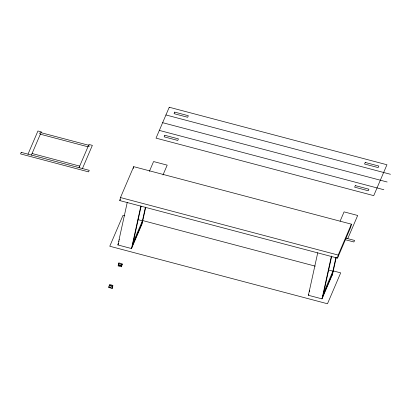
<?xml version="1.0" encoding="UTF-8"?>
<svg xmlns="http://www.w3.org/2000/svg" width="411" height="411" viewBox="0 0 411 411"><rect width="100%" height="100%" fill="white"/><g stroke="black" fill="none" stroke-linecap="round" stroke-linejoin="round"><path stroke-width="0.62" d="M119.812 200.589L120.48 197.547L133.698 166.655L351.4 224.175L350.732 227.216L337.518 258.108L119.812 200.589L120.31 199.422M133.292 168.484L133.698 166.655M145.653 207.576L142.078 223.836L131.505 248.547L117.9 244.951L127.251 202.428M108.858 287.161L109.526 284.494L112.927 285.393L112.763 286.154L112.26 288.06L108.858 287.161L109.023 286.775L108.858 287.536L112.26 288.435L112.424 287.674L112.26 288.06M118.609 263.631L118.774 263.245L118.106 265.912L121.512 266.811L122.175 264.145L122.01 264.53L118.609 263.631L118.779 262.87L122.18 263.77L122.01 264.53M131.505 248.547L140.855 206.019M132.167 247.001L141.107 206.327M141.42 225.377L145.432 207.118M336.28 257.276L332.571 274.163L321.998 298.874L308.389 295.278L317.739 252.755M309.391 291.836L309.724 290.315M321.998 298.874L331.348 256.346M322.661 297.328L331.739 256.032M331.908 275.704L335.926 257.445M337.518 258.108L338.186 255.061L351.4 224.175M28.015 154.161L37.925 130.996L41.326 131.895L40.833 133.051L39.98 132.825L39.651 133.601L40.504 133.822L31.416 155.06M79.04 167.642L88.124 146.403L88.976 146.629L89.305 145.859L88.457 145.633L88.951 144.477L92.352 145.371L82.441 168.541M119.231 239.988L119.396 239.603M118.897 241.509L119.062 241.123M117.9 244.951L118.558 243.404M149.368 171.397L153.58 161.549L167.19 165.145L162.977 174.988M133.169 242.433L142.422 220.815L138.091 219.669M132.501 245.48L141.754 223.856M308.389 295.278L308.831 294.25M340.108 221.144L344.074 211.876L357.678 215.472L347.768 238.637M323.663 292.766L332.915 271.142L328.584 269.996M322.995 295.807L332.242 274.183M165.941 114.962L390.45 174.279M162.638 122.684L387.147 182.001M159.334 130.41L383.843 189.723M40.997 132.666L88.622 145.247M40.335 134.207L87.959 146.789M32.079 153.514L79.698 166.095M345.887 238.144L354.57 240.435L353.912 241.981L345.23 239.685M120.48 197.547L338.186 255.061M124.852 215.847L122.992 215.354L109.773 246.24L327.48 303.76L340.693 272.868L333.254 270.906M142.216 220.435L315.263 266.153M118.44 264.766L121.841 265.665M118.276 265.152L121.677 266.051M109.357 285.255L112.763 286.154M109.192 285.64L112.593 286.539M21.213 152.363L20.55 153.909L88.581 171.88L89.244 170.339L21.213 152.363M169.245 107.24L156.031 138.132L373.733 195.646L386.951 164.76L169.245 107.24M164.816 135.296L164.153 136.837L177.763 140.434L178.42 138.887L164.816 135.296M174.726 112.126L174.069 113.672L187.673 117.269L188.336 115.722L174.726 112.126M355.31 185.623L354.647 187.164L368.251 190.761L368.914 189.214L355.31 185.623M365.22 162.453L364.557 163.999L378.166 167.596L378.824 166.049L365.22 162.453"/></g></svg>
